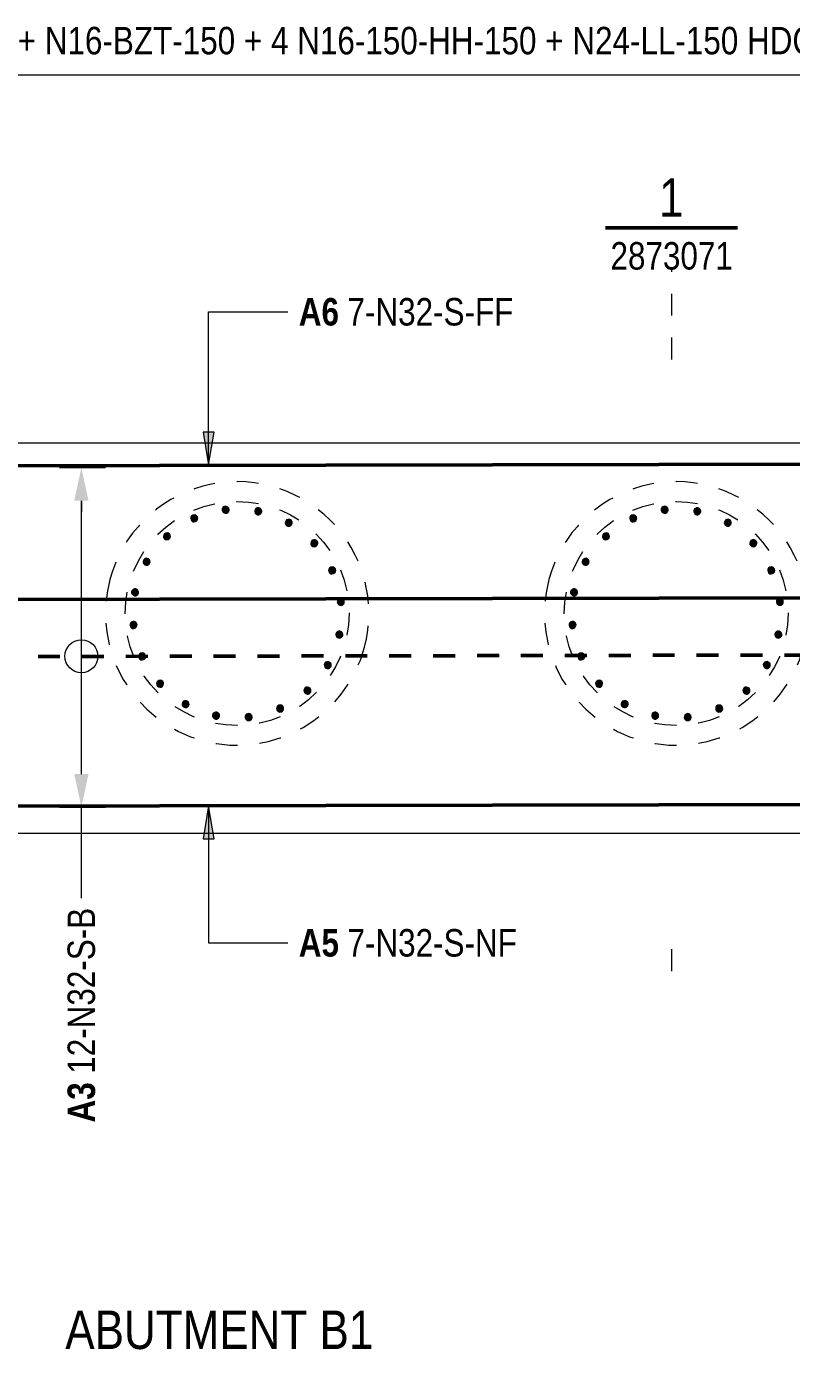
# Model space of a CAD drawing. Header units: metres. Extents: x 0 to 109, y 3 to 574.
# Drawn here: x 12.95 to 16.44, y 541.9 to 547.93 of the extents above; entities that cross this region are included whole.
import ezdxf

# ---------------------------------------------------------------- set-up
doc = ezdxf.new("R2010")
doc.units = ezdxf.units.M
doc.linetypes.add('Dot_Section Line', pattern=[0.02, 0, -0.02])
doc.linetypes.add('JacobsDash', pattern=[0.0045, 0.003, -0.0015])
for name, color, linetype, lineweight in [('A-ANNO-NOTE', 7, 'Continuous', 9), ('A-DETL', 7, 'Continuous', 13), ('A-DETL-GENF', 7, 'Continuous', 9), ('G-ANNO-SYMB', 7, 'Continuous', 9), ('G-ANNO-TEXT', 7, 'Continuous', 9), ('S-BEAM', 7, 'Continuous', 50), ('S-FNDN', 7, 'Continuous', 50)]:
    doc.layers.add(name, color=color, linetype=linetype, lineweight=lineweight)
doc.styles.add('Arial Narrow_2', font='ARIALN.TTF', dxfattribs={"height": 0.125})
doc.styles.add('Arial Narrow_3', font='ARIALN.TTF', dxfattribs={"height": 0.175})
doc.styles.add('Arial Narrow_B', font='ARIALNB.TTF', dxfattribs={"height": 0.125})

# ---------------------------------------------------------------- blocks, each defined once
blk = doc.blocks.new('03_SFR_ACS_Abutment_BR08_Retaining wall CS - ABUTMENT EAST_BR8_1-7988247-DRG-2873074 - ABUTMENT B REINFORCEMENT PLAN')
at = {"layer": 'S-BEAM', "lineweight": 13}
for p, q in [((-1135.8415, 546.0286), (-1145.8229, 546.0286)), ((-1145.8229, 544.2536), (-1135.8415, 544.2536))]:
    blk.add_line(p, q, dxfattribs=at)
blk = doc.blocks.new('01_SFO_FRP_Pile_CastInPlace_CS_BR08 - CAST-IN-PLACE PILE - 1200-8641633-DRG-2873074 - ABUTMENT B REINFORCEMENT PLAN')
at = {"layer": 'S-FNDN', "color": 8, "linetype": 'JacobsDash', "lineweight": 18, "true_color": 0x808080}
for start, end in [(90, 270), (270, 90)]:
    blk.add_arc((0, 0), 0.6, start, end, dxfattribs=at)
blk = doc.blocks.new('01_SFO_FRP_Pile_CastInPlace_CS_BR08 - CAST-IN-PLACE PILE - 1200-8641593-DRG-2873074 - ABUTMENT B REINFORCEMENT PLAN')
at = {"layer": 'S-FNDN', "color": 8, "linetype": 'JacobsDash', "lineweight": 18, "true_color": 0x808080}
for start, end in [(90, 270), (270, 90)]:
    blk.add_arc((0, 0), 0.6, start, end, dxfattribs=at)
blk = doc.blocks.new('S_Det_Reinf_Bar Section_2D Grey - N32-V14-DRG-2873074 - ABUTMENT B REINFORCEMENT PLAN')
at = {"layer": 'A-DETL-GENF', "true_color": 0x808080}
blk.add_hatch(color=8, dxfattribs=at).paths.add_polyline_path([(-0.0139, -0.008), (-0.0113, -0.0113), (-0.008, -0.0139), (-0.0041, -0.0155), (0, -0.016), (0.0041, -0.0155), (0.008, -0.0139), (0.0113, -0.0113), (0.0139, -0.008), (0.0155, -0.0041), (0.0159, 0.0011), (0.0155, 0.0041), (0.0139, 0.008), (0.0113, 0.0113), (0.008, 0.0139), (0.0041, 0.0155), (0, 0.016), (-0.0041, 0.0155), (-0.008, 0.0139), (-0.0113, 0.0113), (-0.0139, 0.008), (-0.0155, 0.0041), (-0.016, 0), (-0.0155, -0.0041)])
at = {"layer": 'A-DETL-GENF', "color": 8, "lineweight": 18, "true_color": 0x808080}
for start, end in [(360, 180), (180, 360)]:
    blk.add_arc((0, 0), 0.016, start, end, dxfattribs=at)
blk = doc.blocks.new('S_Det_Reinf_Bar Section_2D Grey - N32-V2-DRG-2873074 - ABUTMENT B REINFORCEMENT PLAN')
at = {"layer": 'A-DETL-GENF', "true_color": 0x808080}
blk.add_hatch(color=8, dxfattribs=at).paths.add_polyline_path([(-0.0113, -0.0113), (-0.008, -0.0139), (-0.0041, -0.0155), (0, -0.016), (0.0041, -0.0155), (0.008, -0.0139), (0.0113, -0.0113), (0.0139, -0.008), (0.0155, -0.0041), (0.016, 0), (0.0155, 0.0041), (0.0139, 0.008), (0.0113, 0.0113), (0.008, 0.0139), (0.0041, 0.0155), (0, 0.016), (-0.0041, 0.0155), (-0.008, 0.0139), (-0.0113, 0.0113), (-0.0139, 0.008), (-0.0155, 0.0041), (-0.016, 0), (-0.0155, -0.0041), (-0.0139, -0.008)])
at = {"layer": 'A-DETL-GENF', "color": 8, "lineweight": 18, "true_color": 0x808080}
for start, end in [(360, 180), (180, 360)]:
    blk.add_arc((0, 0), 0.016, start, end, dxfattribs=at)
blk = doc.blocks.new('S_Det_Reinf_Bar Section_2D Grey - N32-V15-DRG-2873074 - ABUTMENT B REINFORCEMENT PLAN')
at = {"layer": 'A-DETL-GENF', "true_color": 0x808080}
blk.add_hatch(color=8, dxfattribs=at).paths.add_polyline_path([(-0.0139, -0.008), (-0.0113, -0.0113), (-0.008, -0.0139), (-0.0041, -0.0155), (0, -0.016), (0.0041, -0.0155), (0.008, -0.0139), (0.0113, -0.0113), (0.0139, -0.008), (0.0155, -0.0041), (0.0159, 0.0011), (0.0155, 0.0041), (0.0139, 0.008), (0.0113, 0.0113), (0.008, 0.0139), (0.0041, 0.0155), (0, 0.016), (-0.0041, 0.0155), (-0.008, 0.0139), (-0.0113, 0.0113), (-0.0139, 0.008), (-0.0155, 0.0041), (-0.016, 0), (-0.0155, -0.0041)])
at = {"layer": 'A-DETL-GENF', "color": 8, "lineweight": 18, "true_color": 0x808080}
for start, end in [(360, 180), (180, 360)]:
    blk.add_arc((0, 0), 0.016, start, end, dxfattribs=at)
blk = doc.blocks.new('T2DExtentArrowReinf2 - Extent-7962350-DRG-2873074 - ABUTMENT B REINFORCEMENT PLAN')
at = {"layer": 'A-DETL-GENF'}
for p, q in [((0, 0.01), (0, -0.11)), ((0.15, 0), (1.395, 0)), ((1.545, -0.11), (1.545, 0))]:
    blk.add_line(p, q, dxfattribs=at)
blk = doc.blocks.new('T2DExtentArrowReinf2 - Extent-7962354-DRG-2873074 - ABUTMENT B REINFORCEMENT PLAN')
at = {"layer": 'A-DETL-GENF'}
blk.add_line((0.15, 0), (9.7802, 0), dxfattribs=at)

msp = doc.modelspace()

# ---------------------------------------------------------------- hatches: boundary and pattern name
at = {"layer": 'A-ANNO-NOTE', "lineweight": 5}
for points in [[(13.2363, 545.7669), (13.2038, 545.9169), (13.1713, 545.7669)], [(13.2038, 544.3719), (13.2363, 544.5219), (13.1713, 544.5219)]]:
    msp.add_hatch(color=256, dxfattribs=at).paths.add_polyline_path(points)
at = {"layer": 'G-ANNO-TEXT'}
for points in [[(13.7834, 545.9296), (13.8085, 546.0796), (13.7583, 546.0796)], [(13.7834, 544.3779), (13.7583, 544.2279), (13.8085, 544.2279)]]:
    msp.add_hatch(color=256, dxfattribs=at).paths.add_polyline_path(points)

# ---------------------------------------------------------------- linework, layer by layer
at = {"layer": 'A-ANNO-NOTE'}
for p, q in [((13.3038, 545.9169), (13.1038, 545.9169)), ((13.2038, 545.7669), (13.2038, 545.7169)), ((13.2038, 544.5219), (13.2038, 544.5719)), ((13.1038, 544.3719), (13.3038, 544.3719))]:
    msp.add_line(p, q, dxfattribs=at)
msp.add_circle((13.2038, 545.0586), 0.075, dxfattribs=at)
at = {"layer": 'A-DETL', "lineweight": 50}
for p, q in [((18.7064, 545.9367), (8.9665, 545.9177)), ((18.7064, 545.3287), (8.9665, 545.3097)), ((18.7064, 544.3877), (8.9665, 544.3687))]:
    msp.add_line(p, q, dxfattribs=at)
at = {"layer": 'A-DETL', "linetype": 'JacobsDash', "lineweight": 50}
msp.add_line((18.7064, 545.0687), (8.9665, 545.0497), dxfattribs=at)
at = {"layer": 'A-DETL', "color": 8, "linetype": 'JacobsDash', "lineweight": 9, "true_color": 0x808080}
for centre in [(13.9135, 545.2536), (15.9135, 545.2536)]:
    msp.add_circle(centre, 0.51, dxfattribs=at)
at = {"layer": 'G-ANNO-SYMB', "lineweight": 50}
msp.add_line((15.592, 547.0095), (16.192, 547.0095), dxfattribs=at)
at = {"layer": 'G-ANNO-SYMB', "color": 7, "linetype": 'Dot_Section Line', "true_color": 0xffffff}
for p, q in [((15.892, 546.9095), (15.892, 546.3314)), ((15.892, 543.7245), (15.892, 543.5864))]:
    msp.add_line(p, q, dxfattribs=at)
at = {"layer": 'G-ANNO-TEXT'}
for p, q in [((13.7834, 546.6271), (14.1444, 546.6271)), ((13.7834, 545.9296), (13.7834, 546.6271)), ((13.8085, 546.0796), (13.7583, 546.0796)), ((13.7583, 546.0796), (13.7834, 545.9296)), ((13.7834, 545.9296), (13.8085, 546.0796)), ((13.2033, 544.372), (13.2033, 543.995)), ((13.7834, 544.3779), (13.7583, 544.2279)), ((13.8085, 544.2279), (13.7834, 544.3779)), ((13.7834, 544.3779), (13.7834, 543.754)), ((13.7583, 544.2279), (13.8085, 544.2279)), ((13.2033, 543.995), (13.2033, 543.9573)), ((13.7834, 543.754), (14.1444, 543.754))]:
    msp.add_line(p, q, dxfattribs=at)

# ---------------------------------------------------------------- block references
at = {"layer": 'A-DETL-GENF'}
msp.add_blockref('T2DExtentArrowReinf2 - Extent-7962354-DRG-2873074 - ABUTMENT B REINFORCEMENT PLAN', (8.8636, 547.7061), dxfattribs=at)
at = {"layer": 'A-DETL-GENF', "rotation": 90.00000000000612}
msp.add_blockref('T2DExtentArrowReinf2 - Extent-7962350-DRG-2873074 - ABUTMENT B REINFORCEMENT PLAN', (13.2038, 544.3719), dxfattribs=at)
at = {"layer": 'A-DETL-GENF', "color": 8, "true_color": 0x808080}
for name, p, rotation in [('S_Det_Reinf_Bar Section_2D Grey - N32-V2-DRG-2873074 - ABUTMENT B REINFORCEMENT PLAN', (13.7178, 545.6864), 24.340833333553), ('S_Det_Reinf_Bar Section_2D Grey - N32-V2-DRG-2873074 - ABUTMENT B REINFORCEMENT PLAN', (13.8611, 545.7257), 6.340833333547853), ('S_Det_Reinf_Bar Section_2D Grey - N32-V2-DRG-2873074 - ABUTMENT B REINFORCEMENT PLAN', (14.0095, 545.7188), 348.3408333335429), ('S_Det_Reinf_Bar Section_2D Grey - N32-V2-DRG-2873074 - ABUTMENT B REINFORCEMENT PLAN', (15.7178, 545.6864), 24.340833333553), ('S_Det_Reinf_Bar Section_2D Grey - N32-V2-DRG-2873074 - ABUTMENT B REINFORCEMENT PLAN', (15.8611, 545.7257), 6.340833333547853), ('S_Det_Reinf_Bar Section_2D Grey - N32-V2-DRG-2873074 - ABUTMENT B REINFORCEMENT PLAN', (16.0095, 545.7188), 348.3408333335429), ('S_Det_Reinf_Bar Section_2D Grey - N32-V2-DRG-2873074 - ABUTMENT B REINFORCEMENT PLAN', (14.1486, 545.6664), 330.3408333335377), ('S_Det_Reinf_Bar Section_2D Grey - N32-V2-DRG-2873074 - ABUTMENT B REINFORCEMENT PLAN', (16.1486, 545.6664), 330.3408333335377), ('S_Det_Reinf_Bar Section_2D Grey - N32-V2-DRG-2873074 - ABUTMENT B REINFORCEMENT PLAN', (13.5936, 545.6047), 42.34083333355809), ('S_Det_Reinf_Bar Section_2D Grey - N32-V2-DRG-2873074 - ABUTMENT B REINFORCEMENT PLAN', (14.2646, 545.5735), 312.3408333335327), ('S_Det_Reinf_Bar Section_2D Grey - N32-V2-DRG-2873074 - ABUTMENT B REINFORCEMENT PLAN', (15.5936, 545.6047), 42.34083333355809), ('S_Det_Reinf_Bar Section_2D Grey - N32-V2-DRG-2873074 - ABUTMENT B REINFORCEMENT PLAN', (16.2646, 545.5735), 312.3408333335327), ('S_Det_Reinf_Bar Section_2D Grey - N32-V15-DRG-2873074 - ABUTMENT B REINFORCEMENT PLAN', (13.5008, 545.4887), 60.34083333356319), ('S_Det_Reinf_Bar Section_2D Grey - N32-V2-DRG-2873074 - ABUTMENT B REINFORCEMENT PLAN', (14.3463, 545.4494), 294.3408333335275), ('S_Det_Reinf_Bar Section_2D Grey - N32-V14-DRG-2873074 - ABUTMENT B REINFORCEMENT PLAN', (15.5008, 545.4887), 60.34083333356319), ('S_Det_Reinf_Bar Section_2D Grey - N32-V2-DRG-2873074 - ABUTMENT B REINFORCEMENT PLAN', (16.3463, 545.4494), 294.3408333335275), ('S_Det_Reinf_Bar Section_2D Grey - N32-V2-DRG-2873074 - ABUTMENT B REINFORCEMENT PLAN', (13.4483, 545.3496), 78.34083333346652), ('S_Det_Reinf_Bar Section_2D Grey - N32-V2-DRG-2873074 - ABUTMENT B REINFORCEMENT PLAN', (15.4483, 545.3496), 78.34083333346652), ('S_Det_Reinf_Bar Section_2D Grey - N32-V2-DRG-2873074 - ABUTMENT B REINFORCEMENT PLAN', (14.3856, 545.3061), 276.3408333335225), ('S_Det_Reinf_Bar Section_2D Grey - N32-V2-DRG-2873074 - ABUTMENT B REINFORCEMENT PLAN', (16.3856, 545.3061), 276.3408333335225), ('S_Det_Reinf_Bar Section_2D Grey - N32-V2-DRG-2873074 - ABUTMENT B REINFORCEMENT PLAN', (13.4414, 545.2011), 96.34083333347158), ('S_Det_Reinf_Bar Section_2D Grey - N32-V2-DRG-2873074 - ABUTMENT B REINFORCEMENT PLAN', (15.4414, 545.2011), 96.34083333347158), ('S_Det_Reinf_Bar Section_2D Grey - N32-V2-DRG-2873074 - ABUTMENT B REINFORCEMENT PLAN', (14.3787, 545.1576), 258.3408333335174), ('S_Det_Reinf_Bar Section_2D Grey - N32-V2-DRG-2873074 - ABUTMENT B REINFORCEMENT PLAN', (16.3787, 545.1576), 258.3408333335174), ('S_Det_Reinf_Bar Section_2D Grey - N32-V2-DRG-2873074 - ABUTMENT B REINFORCEMENT PLAN', (13.4808, 545.0578), 114.3408333334767), ('S_Det_Reinf_Bar Section_2D Grey - N32-V2-DRG-2873074 - ABUTMENT B REINFORCEMENT PLAN', (14.3263, 545.0186), 240.3408333335123), ('S_Det_Reinf_Bar Section_2D Grey - N32-V2-DRG-2873074 - ABUTMENT B REINFORCEMENT PLAN', (15.4808, 545.0578), 114.3408333334767), ('S_Det_Reinf_Bar Section_2D Grey - N32-V2-DRG-2873074 - ABUTMENT B REINFORCEMENT PLAN', (16.3263, 545.0186), 240.3408333335123), ('S_Det_Reinf_Bar Section_2D Grey - N32-V2-DRG-2873074 - ABUTMENT B REINFORCEMENT PLAN', (13.5624, 544.9337), 132.3408333334818), ('S_Det_Reinf_Bar Section_2D Grey - N32-V2-DRG-2873074 - ABUTMENT B REINFORCEMENT PLAN', (14.2335, 544.9025), 222.3408333335072), ('S_Det_Reinf_Bar Section_2D Grey - N32-V2-DRG-2873074 - ABUTMENT B REINFORCEMENT PLAN', (15.5624, 544.9337), 132.3408333334818), ('S_Det_Reinf_Bar Section_2D Grey - N32-V2-DRG-2873074 - ABUTMENT B REINFORCEMENT PLAN', (16.2335, 544.9025), 222.3408333335072), ('S_Det_Reinf_Bar Section_2D Grey - N32-V2-DRG-2873074 - ABUTMENT B REINFORCEMENT PLAN', (13.6785, 544.8408), 150.3408333334868), ('S_Det_Reinf_Bar Section_2D Grey - N32-V2-DRG-2873074 - ABUTMENT B REINFORCEMENT PLAN', (15.6785, 544.8408), 150.3408333334868), ('S_Det_Reinf_Bar Section_2D Grey - N32-V2-DRG-2873074 - ABUTMENT B REINFORCEMENT PLAN', (13.8175, 544.7884), 168.340833333492), ('S_Det_Reinf_Bar Section_2D Grey - N32-V2-DRG-2873074 - ABUTMENT B REINFORCEMENT PLAN', (13.966, 544.7815), 186.3408333334969), ('S_Det_Reinf_Bar Section_2D Grey - N32-V2-DRG-2873074 - ABUTMENT B REINFORCEMENT PLAN', (14.1093, 544.8208), 204.3408333335021), ('S_Det_Reinf_Bar Section_2D Grey - N32-V2-DRG-2873074 - ABUTMENT B REINFORCEMENT PLAN', (15.8175, 544.7884), 168.340833333492), ('S_Det_Reinf_Bar Section_2D Grey - N32-V2-DRG-2873074 - ABUTMENT B REINFORCEMENT PLAN', (15.966, 544.7815), 186.3408333334969), ('S_Det_Reinf_Bar Section_2D Grey - N32-V2-DRG-2873074 - ABUTMENT B REINFORCEMENT PLAN', (16.1093, 544.8208), 204.3408333335021)]:
    msp.add_blockref(name, p, dxfattribs=dict(at, rotation=rotation))
at = {"layer": 'S-BEAM', "lineweight": 13}
msp.add_blockref('03_SFR_ACS_Abutment_BR08_Retaining wall CS - ABUTMENT EAST_BR8_1-7988247-DRG-2873074 - ABUTMENT B REINFORCEMENT PLAN', (1154.6566, 0), dxfattribs=at)
at = {"layer": 'S-FNDN', "color": 8, "linetype": 'JacobsDash', "lineweight": 18, "true_color": 0x808080, "rotation": 75.11694444444424}
for name, p in [('01_SFO_FRP_Pile_CastInPlace_CS_BR08 - CAST-IN-PLACE PILE - 1200-8641593-DRG-2873074 - ABUTMENT B REINFORCEMENT PLAN', (13.9135, 545.2536)), ('01_SFO_FRP_Pile_CastInPlace_CS_BR08 - CAST-IN-PLACE PILE - 1200-8641633-DRG-2873074 - ABUTMENT B REINFORCEMENT PLAN', (15.9135, 545.2536))]:
    msp.add_blockref(name, p, dxfattribs=at)

# ---------------------------------------------------------------- texts
at = {"layer": 'G-ANNO-TEXT', "insert": (11.3144, 547.9242), "char_height": 0.125, "attachment_point": 1, "style": 'Arial Narrow_2', "bg_fill": 3, "box_fill_scale": 1, "bg_fill_color": 256, "bg_fill_true_color": 13158600, "bg_fill_transparency": 0}
msp.add_mtext(' SETS OF N16-AZT-150 + N16-BZT-150 + 4 N16-150-HH-150 + N24-LL-150 HDG', dxfattribs=at)
at = {"layer": 'G-ANNO-TEXT', "attachment_point": 1, "bg_fill": 3, "box_fill_scale": 1, "bg_fill_color": 256, "bg_fill_transparency": 0}
for s, insert, char_height, style in [('A5', (14.1944, 543.8165), 0.125, 'Arial Narrow_B'), ('ABUTMENT B1', (13.1306, 542.0798), 0.175, 'Arial Narrow_3')]:
    msp.add_mtext(s, dxfattribs=dict(at, insert=insert, char_height=char_height, style=style))
at = {"layer": 'G-ANNO-TEXT', "insert": (13.1408, 542.936), "char_height": 0.125, "attachment_point": 1, "rotation": 90, "style": 'Arial Narrow_B', "bg_fill": 3, "box_fill_scale": 1, "bg_fill_color": 256, "bg_fill_transparency": 0}
msp.add_mtext('A3', dxfattribs=at)

# ---------------------------------------------------------------- next in the draw order: texts
at = {"layer": 'G-ANNO-SYMB', "insert": (15.8357, 547.2344), "char_height": 0.175, "attachment_point": 1, "style": 'Arial Narrow_3', "bg_fill": 3, "box_fill_scale": 1, "bg_fill_color": 256, "bg_fill_transparency": 0}
msp.add_mtext('1', dxfattribs=at)
at = {"layer": 'G-ANNO-SYMB', "insert": (15.6142, 546.9443), "char_height": 0.125, "attachment_point": 1, "style": 'Arial Narrow_2', "bg_fill": 3, "box_fill_scale": 1, "bg_fill_color": 256, "bg_fill_true_color": 13158600, "bg_fill_transparency": 0}
msp.add_mtext('2873071', dxfattribs=at)
at = {"layer": 'G-ANNO-TEXT', "char_height": 0.125, "attachment_point": 1, "bg_fill": 3, "box_fill_scale": 1, "bg_fill_color": 256, "bg_fill_transparency": 0}
for s, insert, style in [('A6', (14.1944, 546.6896), 'Arial Narrow_B'), (' 7-N32-S-NF', (14.3763, 543.8165), 'Arial Narrow_2')]:
    msp.add_mtext(s, dxfattribs=dict(at, insert=insert, style=style))
at = {"layer": 'G-ANNO-TEXT', "insert": (13.1408, 543.1179), "char_height": 0.125, "attachment_point": 1, "rotation": 90, "style": 'Arial Narrow_2', "bg_fill": 3, "box_fill_scale": 1, "bg_fill_color": 256, "bg_fill_transparency": 0}
msp.add_mtext(' 12-N32-S-B', dxfattribs=at)

# ---------------------------------------------------------------- next in the draw order: texts
at = {"layer": 'G-ANNO-TEXT', "insert": (14.3763, 546.6896), "char_height": 0.125, "attachment_point": 1, "style": 'Arial Narrow_2', "bg_fill": 3, "box_fill_scale": 1, "bg_fill_color": 256, "bg_fill_transparency": 0}
msp.add_mtext(' 7-N32-S-FF', dxfattribs=at)

doc.saveas('drawing.dxf')
